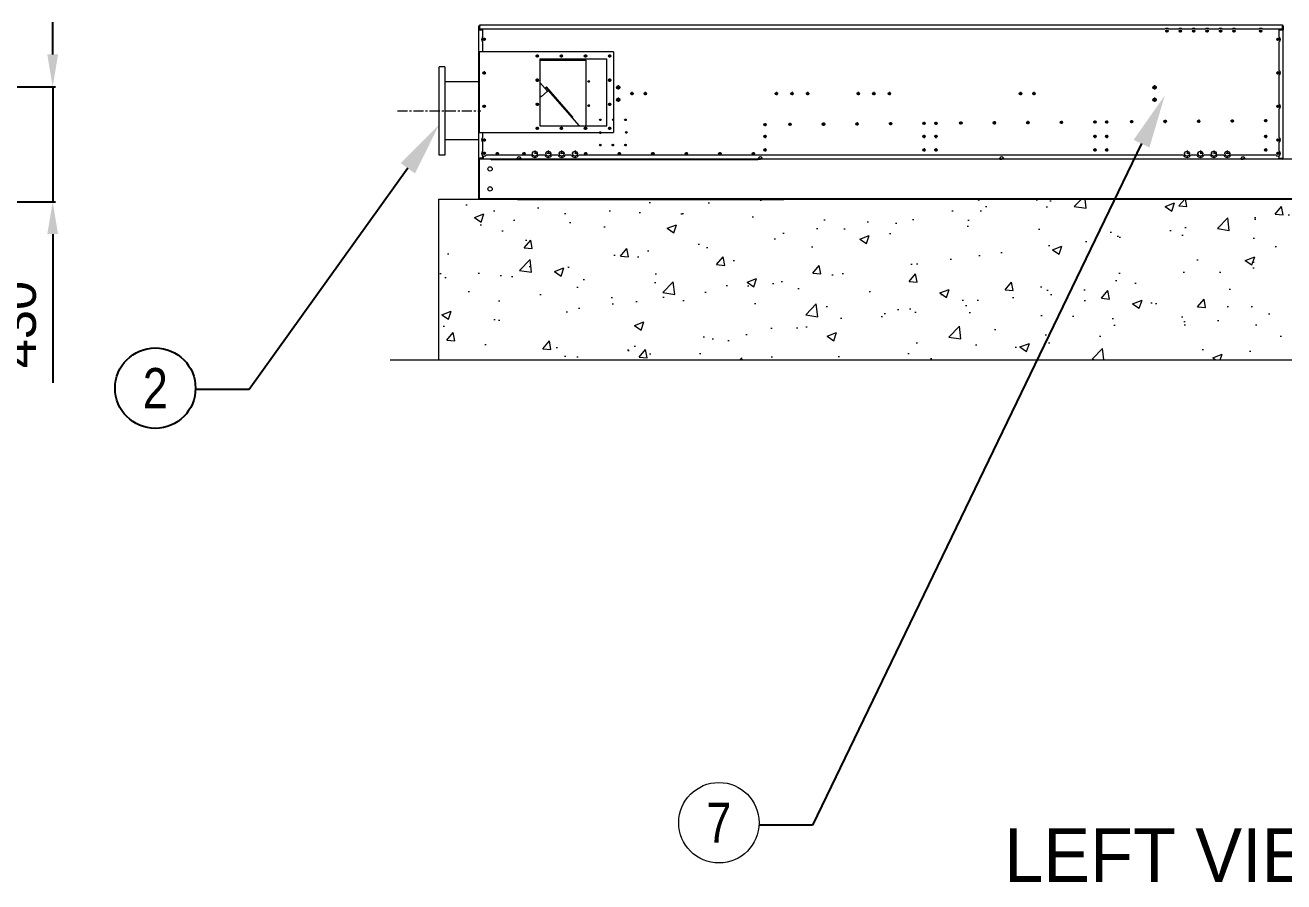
# Model space of a CAD drawing. Header units: millimetres. Extents: x 19537 to 50503, y 7619 to 29516.
# Drawn here: x 27804 to 32497, y 12584 to 15779 of the extents above; entities that cross this region are included whole.
import ezdxf
from ezdxf import colors
from ezdxf.entities.mleader import LeaderData, LeaderLine
from ezdxf.enums import TextEntityAlignment as Align
from ezdxf.math import Vec2, Vec3

# ---------------------------------------------------------------- set-up
doc = ezdxf.new("R2010")
doc.units = ezdxf.units.MM
doc.linetypes.add('CENTER', pattern=[2, 1.25, -0.25, 0.25, -0.25])
doc.linetypes.add('DASHDOT', pattern=[18.5, 12, -3, 0.5, -3])
for name, color, linetype in [('center', 1, 'CENTER'), ('냉각탑_dim', 1, 'Continuous'), ('냉각탑_text', 3, 'Continuous'), ('냉각탑_기초', 23, 'Continuous')]:
    doc.layers.add(name, color=color, linetype=linetype)
doc.styles.get("Standard").update_dxf_attribs({"font": 'arial.ttf'})
doc.styles.add('돋움', font='Dotum.ttf')
doc.dimstyles.new('1.40', dxfattribs={"dimscale": 20, "dimtxt": 1.5, "dimasz": 1, "dimexe": 0.5, "dimexo": 0.5, "dimgap": 0.5, "dimtad": 1, "dimdec": 0, "dimzin": 0, "dimdsep": 46, "dimtxsty": 'Standard', "dimcen": 0, "dimclrd": 2, "dimclre": 2, "dimclrt": 3, "dimadec": 0, "dimazin": 0, "dimtfac": 1, "dimtdec": 0, "dimtmove": 0, "dimatfit": 0, "dimfxl": 1, "dimtolj": 1, "dimtzin": 0, "dimlwd": -1, "dimlwe": -1, "dimarcsym": 0})

# ---------------------------------------------------------------- blocks, each defined once
blk = doc.blocks.new('*D233')
at = {"color": 2, "transparency": 16777216}
for p, q in [((27906.7, 15669.2), (27906.7, 15789.2)), ((26075.8, 15549.2), (27916.7, 15549.2)), ((27906.7, 15549.2), (27906.7, 15119.2)), ((26345.3, 15119.2), (27916.7, 15119.2)), ((27906.7, 14999.2), (27906.7, 14444.8))]:
    blk.add_line(p, q, dxfattribs=at)
for points in [[(27886.7, 15669.2), (27926.7, 15669.2), (27906.7, 15549.2)], [(27886.7, 14999.2), (27926.7, 14999.2), (27906.7, 15119.2)]]:
    blk.add_solid(points, dxfattribs=at)
at = {"layer": 'Defpoints', "color": 0, "transparency": 16777216}
for p in [(25975.8, 15549.2), (26245.3, 15119.2), (27906.7, 15119.2)]:
    blk.add_point(p, dxfattribs=at)
at = {"color": 3, "lineweight": 5, "transparency": 16777216, "insert": (27775.1, 14662), "char_height": 140, "attachment_point": 5, "rotation": 90}
blk.add_mtext('\\A1;430', dxfattribs=at)
blk = doc.blocks.new('1')
at = {"color": 7, "lineweight": 20, "ltscale": 0.3375}
for p, q in [((29495.5, 15761.5), (29495.5, 15775)), ((29497.5, 15775), (29497.5, 15761.5)), ((32493.5, 15761.5), (32493.5, 15775)), ((32495.5, 15775), (32495.5, 15761.5)), ((29499, 15280.5), (29512.5, 15280.5)), ((29512.5, 15278.5), (29499, 15278.5)), ((32478.5, 15280.5), (32492, 15280.5)), ((32492, 15278.5), (32478.5, 15278.5))]:
    blk.add_line(p, q, dxfattribs=at)
at = {"color": 7, "lineweight": 20, "ltscale": 0.05}
for p, q in [((29495.5, 15775), (29497.5, 15775)), ((32495.5, 15775), (32493.5, 15775)), ((29499, 15278.5), (29499, 15280.5)), ((29541.5, 15276.5), (29543.5, 15276.5)), ((29638.7, 15278.5), (29638.7, 15280.5)), ((29652.2, 15278.5), (29652.2, 15280.5)), ((30535.5, 15276.5), (30533.5, 15276.5)), ((30538.7, 15278.5), (30538.7, 15280.5)), ((30552.2, 15278.5), (30552.2, 15280.5)), ((31438.7, 15278.5), (31438.7, 15280.5)), ((31452.2, 15278.5), (31452.2, 15280.5)), ((32338.7, 15278.5), (32338.7, 15280.5)), ((32352.2, 15278.5), (32352.2, 15280.5)), ((32492, 15278.5), (32492, 15280.5))]:
    blk.add_line(p, q, dxfattribs=at)
at = {"color": 7, "lineweight": 20, "ltscale": 0.0375}
for p, q in [((29497.5, 15775), (29499, 15775)), ((32493.5, 15775), (32492, 15775)), ((29745.2, 15546.7), (29746.4, 15547.7)), ((29746.4, 15547.7), (29747.5, 15548.7)), ((29844.8, 15434.5), (29845.9, 15435.5)), ((29499, 15280.5), (29499, 15282)), ((32492, 15280.5), (32492, 15282))]:
    blk.add_line(p, q, dxfattribs=at)
at = {"color": 7, "lineweight": 20}
for p, q in [((32492, 15778.5), (29499, 15778.5)), ((29495.5, 15282), (29495.5, 15761.5)), ((32054.3, 15763.5), (29499, 15763.5)), ((29510.5, 15734.2), (29510.5, 15761.5)), ((32104.3, 15763.5), (32068.6, 15763.5)), ((32154.3, 15763.5), (32118.6, 15763.5)), ((32204.3, 15763.5), (32168.6, 15763.5)), ((32254.3, 15763.5), (32218.6, 15763.5)), ((32304.3, 15763.5), (32268.6, 15763.5)), ((32404.3, 15763.5), (32318.6, 15763.5)), ((32492, 15763.5), (32418.6, 15763.5)), ((32480.5, 15734.2), (32480.5, 15761.5)), ((32495.5, 15282), (32495.5, 15761.5)), ((29498.5, 15378.5), (29498.5, 15678.5)), ((29998.5, 15678.5), (29498.5, 15678.5)), ((29510.5, 15678.5), (29510.5, 15716.9)), ((29998.5, 15678.5), (29998.5, 15378.5)), ((32480.5, 15609.2), (32480.5, 15716.9)), ((29723.5, 15653.5), (29973.5, 15653.5)), ((29723.5, 15653.5), (29723.5, 15403.5)), ((29723.5, 15648.5), (29895.5, 15648.5)), ((29895.5, 15403.5), (29895.5, 15648.5)), ((29973.5, 15403.5), (29973.5, 15653.5)), ((29347.5, 15293.5), (29347.5, 15623.5)), ((29369.5, 15623.5), (29347.5, 15623.5)), ((29369.5, 15623.5), (29369.5, 15293.5)), ((32480.5, 15484.2), (32480.5, 15591.9)), ((29495.5, 15566.7), (29369.5, 15566.7)), ((29723.5, 15564.2), (29751.6, 15531.9)), ((29844.8, 15434.5), (29746.4, 15547.7)), ((29845.9, 15435.5), (29747.5, 15548.7)), ((29871.6, 15403.5), (29755.3, 15535.2)), ((29752.3, 15532.5), (29727.6, 15510.7)), ((32480.5, 15359.2), (32480.5, 15466.9)), ((29723.5, 15403.5), (29973.5, 15403.5)), ((29495.5, 15350.4), (29369.5, 15350.4)), ((29498.5, 15378.5), (29998.5, 15378.5)), ((29510.5, 15309.2), (29510.5, 15341.9)), ((32480.5, 15309.2), (32480.5, 15341.9)), ((29369.5, 15293.5), (29347.5, 15293.5)), ((29638.7, 15278.5), (29512.5, 15278.5)), ((29691.8, 15293.5), (29522.6, 15293.5)), ((30532, 15276.5), (29545, 15276.5)), ((30538.7, 15278.5), (29652.2, 15278.5)), ((29741.8, 15293.5), (29717.1, 15293.5)), ((29791.8, 15293.5), (29767.1, 15293.5)), ((29841.8, 15293.5), (29817.1, 15293.5)), ((32123.8, 15293.5), (29867.1, 15293.5)), ((31438.7, 15278.5), (30552.2, 15278.5)), ((32338.7, 15278.5), (31452.2, 15278.5)), ((32173.8, 15293.5), (32149.1, 15293.5)), ((32223.8, 15293.5), (32199.1, 15293.5)), ((32273.8, 15293.5), (32249.1, 15293.5)), ((32468.3, 15293.5), (32299.1, 15293.5)), ((32478.5, 15278.5), (32352.2, 15278.5))]:
    blk.add_line(p, q, dxfattribs=at)
at = {"color": 7, "lineweight": 20, "ltscale": 0.0875}
for p, q in [((29499, 15778.5), (29499, 15775)), ((32492, 15778.5), (32492, 15775)), ((29495.5, 15761.5), (29499, 15761.5)), ((32495.5, 15761.5), (32492, 15761.5)), ((29495.5, 15282), (29499, 15282)), ((29512.5, 15278.5), (29512.5, 15282)), ((32478.5, 15278.5), (32478.5, 15282)), ((32495.5, 15282), (32492, 15282))]:
    blk.add_line(p, q, dxfattribs=at)
at = {"color": 7, "lineweight": 20, "ltscale": 0.2875}
for p, q in [((29499, 15763.5), (29499, 15775)), ((32492, 15763.5), (32492, 15775)), ((29499, 15761.5), (29510.5, 15761.5)), ((32480.5, 15761.5), (32492, 15761.5)), ((29510.5, 15282), (29499, 15282)), ((32480.5, 15282), (32492, 15282))]:
    blk.add_line(p, q, dxfattribs=at)
at = {"color": 7, "linetype": 'DASHDOT', "lineweight": 20, "ltscale": 0.292499}
for p, q in [((29521.3, 15725.5), (29509.6, 15725.5)), ((29719.3, 15663.5), (29707.6, 15663.5)), ((29809.3, 15663.5), (29797.6, 15663.5)), ((29899.3, 15663.5), (29887.6, 15663.5)), ((29989.3, 15663.5), (29977.6, 15663.5)), ((29521.3, 15600.5), (29509.6, 15600.5)), ((29719.3, 15573.5), (29707.6, 15573.5)), ((29989.3, 15573.5), (29977.6, 15573.5)), ((30072.3, 15523.5), (30060.6, 15523.5)), ((30122.3, 15523.5), (30110.6, 15523.5)), ((30611.3, 15523.5), (30599.6, 15523.5)), ((30669.3, 15523.5), (30657.6, 15523.5)), ((30727.3, 15523.5), (30715.6, 15523.5)), ((30916.3, 15523.5), (30904.6, 15523.5)), ((30974.3, 15523.5), (30962.6, 15523.5)), ((31032.3, 15523.5), (31020.6, 15523.5)), ((31521.3, 15523.5), (31509.6, 15523.5)), ((29521.3, 15475.5), (29509.6, 15475.5)), ((29719.3, 15483.5), (29707.6, 15483.5)), ((29989.3, 15483.5), (29977.6, 15483.5)), ((30568.8, 15407.7), (30557.1, 15407.7)), ((30661.8, 15408.4), (30650.1, 15408.4)), ((30786.8, 15409.4), (30775.1, 15409.4)), ((30911.8, 15410.4), (30900.1, 15410.4)), ((31036.8, 15411.4), (31025.1, 15411.4)), ((31161.8, 15412.3), (31150.1, 15412.3)), ((31205.8, 15412.7), (31194.1, 15412.7)), ((31298.8, 15413.4), (31287.1, 15413.4)), ((31423.8, 15414.4), (31412.1, 15414.4)), ((29521.3, 15350.5), (29509.6, 15350.5)), ((29719.3, 15393.5), (29707.6, 15393.5)), ((29809.3, 15393.5), (29797.6, 15393.5)), ((29899.3, 15393.5), (29887.6, 15393.5)), ((29989.3, 15393.5), (29977.6, 15393.5)), ((30568.8, 15363.5), (30557.1, 15363.5)), ((31161.8, 15363.5), (31150.1, 15363.5)), ((31205.8, 15363.5), (31194.1, 15363.5)), ((29521.3, 15300.5), (29509.6, 15300.5)), ((30568.8, 15313.5), (30557.1, 15313.5)), ((31161.8, 15313.5), (31150.1, 15313.5)), ((31205.8, 15313.5), (31194.1, 15313.5)), ((29570.3, 15299.5), (29558.6, 15299.5)), ((29670.3, 15299.5), (29658.6, 15299.5)), ((29900.3, 15299.5), (29888.6, 15299.5)), ((30025.3, 15299.5), (30013.6, 15299.5)), ((30150.3, 15299.5), (30138.6, 15299.5)), ((30275.3, 15299.5), (30263.6, 15299.5)), ((30400.3, 15299.5), (30388.6, 15299.5)), ((30525.3, 15299.5), (30513.6, 15299.5))]:
    blk.add_line(p, q, dxfattribs=at)
at = {"color": 7, "linetype": 'DASHDOT', "lineweight": 20, "ltscale": 0.2925}
for p, q in [((29515.5, 15731.4), (29515.5, 15719.7)), ((32067.3, 15756.5), (32055.6, 15756.5)), ((32061.5, 15762.4), (32061.5, 15750.7)), ((32117.3, 15756.5), (32105.6, 15756.5)), ((32111.5, 15762.4), (32111.5, 15750.7)), ((32167.3, 15756.5), (32155.6, 15756.5)), ((32161.5, 15762.4), (32161.5, 15750.7)), ((32217.3, 15756.5), (32205.6, 15756.5)), ((32211.5, 15762.4), (32211.5, 15750.7)), ((32267.3, 15756.5), (32255.6, 15756.5)), ((32261.5, 15762.4), (32261.5, 15750.7)), ((32317.3, 15756.5), (32305.6, 15756.5)), ((32311.5, 15762.4), (32311.5, 15750.7)), ((32417.3, 15756.5), (32405.6, 15756.5)), ((32411.5, 15762.4), (32411.5, 15750.7)), ((32481.3, 15725.5), (32469.6, 15725.5)), ((32475.5, 15731.4), (32475.5, 15719.7)), ((29713.5, 15669.4), (29713.5, 15657.7)), ((29803.5, 15669.4), (29803.5, 15657.7)), ((29893.5, 15669.4), (29893.5, 15657.7)), ((29983.5, 15669.4), (29983.5, 15657.7)), ((29515.5, 15606.4), (29515.5, 15594.7)), ((32481.3, 15600.5), (32469.6, 15600.5)), ((32475.5, 15606.4), (32475.5, 15594.7)), ((29713.5, 15579.4), (29713.5, 15567.7)), ((29983.5, 15579.4), (29983.5, 15567.7)), ((29713.5, 15489.4), (29713.5, 15477.7)), ((29983.5, 15489.4), (29983.5, 15477.7)), ((30066.5, 15529.4), (30066.5, 15517.7)), ((30116.5, 15529.4), (30116.5, 15517.7)), ((30605.5, 15529.4), (30605.5, 15517.7)), ((30663.5, 15529.4), (30663.5, 15517.7)), ((30721.5, 15529.4), (30721.5, 15517.7)), ((30910.5, 15529.4), (30910.5, 15517.7)), ((30968.5, 15529.4), (30968.5, 15517.7)), ((31026.5, 15529.4), (31026.5, 15517.7)), ((31515.5, 15529.4), (31515.5, 15517.7)), ((31571.3, 15523.5), (31559.6, 15523.5)), ((31565.5, 15529.4), (31565.5, 15517.7)), ((29515.5, 15481.4), (29515.5, 15469.7)), ((32481.3, 15475.5), (32469.6, 15475.5)), ((32475.5, 15481.4), (32475.5, 15469.7)), ((29713.5, 15399.4), (29713.5, 15387.7)), ((29803.5, 15399.4), (29803.5, 15387.7)), ((29893.5, 15399.4), (29893.5, 15387.7)), ((29983.5, 15399.4), (29983.5, 15387.7)), ((30563, 15413.6), (30563, 15401.9)), ((30656, 15414.3), (30656, 15402.6)), ((30781, 15415.3), (30781, 15403.6)), ((30906, 15416.3), (30906, 15404.6)), ((31031, 15417.3), (31031, 15405.6)), ((31156, 15418.2), (31156, 15406.5)), ((31200, 15418.6), (31200, 15406.9)), ((31293, 15419.3), (31293, 15407.6)), ((31418, 15420.3), (31418, 15408.6)), ((31548.8, 15415.4), (31537.1, 15415.4)), ((31543, 15421.3), (31543, 15409.6)), ((31673.8, 15416.4), (31662.1, 15416.4)), ((31668, 15422.3), (31668, 15410.6)), ((31798.8, 15417.3), (31787.1, 15417.3)), ((31793, 15423.2), (31793, 15411.5)), ((31842.8, 15417.7), (31831.1, 15417.7)), ((31837, 15423.6), (31837, 15411.9)), ((31935.8, 15418.4), (31924.1, 15418.4)), ((31930, 15424.3), (31930, 15412.6)), ((32060.8, 15419.4), (32049.1, 15419.4)), ((32055, 15425.3), (32055, 15413.6)), ((32185.8, 15420.4), (32174.1, 15420.4)), ((32180, 15426.3), (32180, 15414.6)), ((32310.8, 15421.4), (32299.1, 15421.4)), ((32305, 15427.3), (32305, 15415.6)), ((32435.8, 15422.3), (32424.1, 15422.3)), ((32430, 15428.2), (32430, 15416.5)), ((29515.5, 15356.4), (29515.5, 15344.7)), ((30563, 15369.4), (30563, 15357.7)), ((31156, 15369.4), (31156, 15357.7)), ((31200, 15369.4), (31200, 15357.7)), ((31798.8, 15363.5), (31787.1, 15363.5)), ((31793, 15369.4), (31793, 15357.7)), ((31842.8, 15363.5), (31831.1, 15363.5)), ((31837, 15369.4), (31837, 15357.7)), ((32435.8, 15363.5), (32424.1, 15363.5)), ((32430, 15369.4), (32430, 15357.7)), ((32481.3, 15350.5), (32469.6, 15350.5)), ((32475.5, 15356.4), (32475.5, 15344.7)), ((29515.5, 15306.4), (29515.5, 15294.7)), ((29564.5, 15305.4), (29564.5, 15293.7)), ((29664.5, 15305.4), (29664.5, 15293.7)), ((29894.5, 15305.4), (29894.5, 15293.7)), ((30019.5, 15305.4), (30019.5, 15293.7)), ((30144.5, 15305.4), (30144.5, 15293.7)), ((30269.5, 15305.4), (30269.5, 15293.7)), ((30394.5, 15305.4), (30394.5, 15293.7)), ((30519.5, 15305.4), (30519.5, 15293.7)), ((30563, 15319.4), (30563, 15307.7)), ((31156, 15319.4), (31156, 15307.7)), ((31200, 15319.4), (31200, 15307.7)), ((31798.8, 15313.5), (31787.1, 15313.5)), ((31793, 15319.4), (31793, 15307.7)), ((31842.8, 15313.5), (31831.1, 15313.5)), ((31837, 15319.4), (31837, 15307.7)), ((32435.8, 15313.5), (32424.1, 15313.5)), ((32430, 15319.4), (32430, 15307.7)), ((32481.3, 15300.5), (32469.6, 15300.5)), ((32475.5, 15306.4), (32475.5, 15294.7))]:
    blk.add_line(p, q, dxfattribs=at)
at = {"color": 7, "lineweight": 20, "ltscale": 0.125001}
blk.add_line((29741.5, 15543.5), (29745.2, 15546.7), dxfattribs=at)
at = {"color": 7, "lineweight": 20, "ltscale": 0.1}
blk.add_line((29752.3, 15532.5), (29755.3, 15535.2), dxfattribs=at)
at = {"color": 7, "linetype": 'DASHDOT', "lineweight": 20, "ltscale": 0.195001}
for p, q in [((29909.4, 15568.5), (29901.6, 15568.5)), ((29909.4, 15478.5), (29901.6, 15478.5)), ((29952.4, 15425.5), (29944.6, 15425.5)), ((29999.4, 15425.5), (29991.6, 15425.5)), ((30046.4, 15425.5), (30038.6, 15425.5)), ((30566.4, 15407.7), (30558.6, 15407.7)), ((30659.4, 15408.4), (30651.6, 15408.4)), ((30784.4, 15409.4), (30776.6, 15409.4)), ((30909.4, 15410.4), (30901.6, 15410.4)), ((31159.4, 15412.4), (31151.6, 15412.4)), ((31203.4, 15412.7), (31195.6, 15412.7)), ((31296.4, 15413.4), (31288.6, 15413.4)), ((31421.4, 15414.4), (31413.6, 15414.4)), ((31671.4, 15416.4), (31663.6, 15416.4)), ((29952.4, 15378.5), (29944.6, 15378.5)), ((30049.4, 15378.5), (30041.6, 15378.5)), ((30566.4, 15363.5), (30558.6, 15363.5)), ((31159.4, 15363.5), (31151.6, 15363.5)), ((31203.4, 15363.5), (31195.6, 15363.5)), ((29952.4, 15331.5), (29944.6, 15331.5)), ((29999.4, 15331.5), (29991.6, 15331.5)), ((30046.4, 15331.5), (30038.6, 15331.5)), ((30566.4, 15313.5), (30558.6, 15313.5)), ((31159.4, 15313.5), (31151.6, 15313.5)), ((31203.4, 15313.5), (31195.6, 15313.5))]:
    blk.add_line(p, q, dxfattribs=at)
at = {"color": 7, "linetype": 'DASHDOT', "lineweight": 20, "ltscale": 0.195}
for p, q in [((29905.5, 15572.4), (29905.5, 15564.6)), ((29905.5, 15482.4), (29905.5, 15474.6)), ((29948.5, 15429.4), (29948.5, 15421.6)), ((29995.5, 15429.4), (29995.5, 15421.6)), ((30042.5, 15429.4), (30042.5, 15421.6)), ((30562.5, 15411.6), (30562.5, 15403.8)), ((30655.5, 15412.3), (30655.5, 15404.5)), ((30780.5, 15413.3), (30780.5, 15405.5)), ((30905.5, 15414.3), (30905.5, 15406.5)), ((31030.5, 15415.3), (31030.5, 15407.5)), ((31155.5, 15416.3), (31155.5, 15408.5)), ((31199.5, 15416.6), (31199.5, 15408.8)), ((31292.5, 15417.3), (31292.5, 15409.5)), ((31417.5, 15418.3), (31417.5, 15410.5)), ((31546.4, 15415.4), (31538.6, 15415.4)), ((31542.5, 15419.3), (31542.5, 15411.5)), ((31667.5, 15420.3), (31667.5, 15412.5)), ((31796.4, 15417.4), (31788.6, 15417.4)), ((31792.5, 15421.3), (31792.5, 15413.5)), ((31840.4, 15417.7), (31832.6, 15417.7)), ((31836.5, 15421.6), (31836.5, 15413.8)), ((31933.4, 15418.4), (31925.6, 15418.4)), ((31929.5, 15422.3), (31929.5, 15414.5)), ((32058.4, 15419.4), (32050.6, 15419.4)), ((32054.5, 15423.3), (32054.5, 15415.5)), ((32183.4, 15420.4), (32175.6, 15420.4)), ((32179.5, 15424.3), (32179.5, 15416.5)), ((32308.4, 15421.4), (32300.6, 15421.4)), ((32304.5, 15425.3), (32304.5, 15417.5)), ((32433.4, 15422.4), (32425.6, 15422.4)), ((32429.5, 15426.3), (32429.5, 15418.5)), ((29948.5, 15382.4), (29948.5, 15374.6)), ((30045.5, 15382.4), (30045.5, 15374.6)), ((30562.5, 15367.4), (30562.5, 15359.6)), ((31155.5, 15367.4), (31155.5, 15359.6)), ((31199.5, 15367.4), (31199.5, 15359.6)), ((31796.4, 15363.5), (31788.6, 15363.5)), ((31792.5, 15367.4), (31792.5, 15359.6)), ((31840.4, 15363.5), (31832.6, 15363.5)), ((31836.5, 15367.4), (31836.5, 15359.6)), ((32433.4, 15363.5), (32425.6, 15363.5)), ((32429.5, 15367.4), (32429.5, 15359.6)), ((29948.5, 15335.4), (29948.5, 15327.6)), ((29995.5, 15335.4), (29995.5, 15327.6)), ((30042.5, 15335.4), (30042.5, 15327.6)), ((30562.5, 15317.4), (30562.5, 15309.6)), ((31155.5, 15317.4), (31155.5, 15309.6)), ((31199.5, 15317.4), (31199.5, 15309.6)), ((31796.4, 15313.5), (31788.6, 15313.5)), ((31792.5, 15317.4), (31792.5, 15309.6)), ((31840.4, 15313.5), (31832.6, 15313.5)), ((31836.5, 15317.4), (31836.5, 15309.6)), ((32433.4, 15313.5), (32425.6, 15313.5)), ((32429.5, 15317.4), (32429.5, 15309.6))]:
    blk.add_line(p, q, dxfattribs=at)
at = {"color": 7, "linetype": 'DASHDOT', "lineweight": 20, "ltscale": 0.389996}
for p, q in [((30023.3, 15546.5), (30007.7, 15546.5)), ((30023.3, 15500.5), (30007.7, 15500.5))]:
    blk.add_line(p, q, dxfattribs=at)
at = {"color": 7, "linetype": 'DASHDOT', "lineweight": 20, "ltscale": 0.389999}
for p, q in [((30015.5, 15554.3), (30015.5, 15538.7)), ((32015.5, 15554.3), (32015.5, 15538.7))]:
    blk.add_line(p, q, dxfattribs=at)
at = {"color": 7, "linetype": 'DASHDOT', "lineweight": 20, "ltscale": 0.390001}
for p, q in [((32023.3, 15546.5), (32007.7, 15546.5)), ((32023.3, 15500.5), (32007.7, 15500.5))]:
    blk.add_line(p, q, dxfattribs=at)
at = {"color": 7, "lineweight": 20, "ltscale": 0.157289}
blk.add_line((29727.6, 15510.7), (29723.5, 15515.4), dxfattribs=at)
at = {"color": 7, "lineweight": 20, "ltscale": 0.1554}
blk.add_line((29727.6, 15510.7), (29723.5, 15515.3), dxfattribs=at)
at = {"color": 7, "linetype": 'DASHDOT', "lineweight": 20, "ltscale": 0.39}
for p, q in [((30015.5, 15508.3), (30015.5, 15492.7)), ((32015.5, 15508.3), (32015.5, 15492.7))]:
    blk.add_line(p, q, dxfattribs=at)
at = {"color": 7, "lineweight": 20, "ltscale": 0.15}
for p, q in [((29515.5, 15472.5), (29515.5, 15478.5)), ((29515.5, 15297.5), (29515.5, 15303.5))]:
    blk.add_line(p, q, dxfattribs=at)
at = {"color": 7, "lineweight": 20, "ltscale": 0.010428}
blk.add_line((29844.5, 15434.3), (29844.8, 15434.5), dxfattribs=at)
at = {"color": 7, "linetype": 'DASHDOT', "lineweight": 20, "ltscale": 0.194998}
blk.add_line((31034.4, 15411.4), (31026.6, 15411.4), dxfattribs=at)
at = {"color": 7, "lineweight": 20, "ltscale": 0.483494}
blk.add_line((29510.5, 15359.2), (29510.5, 15378.5), dxfattribs=at)
at = {"color": 7, "linetype": 'DASHDOT', "lineweight": 20}
for p, q in [((29704.5, 15311.2), (29704.5, 15287.8)), ((29754.5, 15311.2), (29754.5, 15287.8)), ((29804.5, 15311.2), (29804.5, 15287.8)), ((29854.5, 15311.2), (29854.5, 15287.8)), ((32136.5, 15311.2), (32136.5, 15287.8)), ((32186.5, 15311.2), (32186.5, 15287.8)), ((32236.5, 15311.2), (32236.5, 15287.8)), ((32286.5, 15311.2), (32286.5, 15287.8)), ((29716.2, 15299.5), (29692.8, 15299.5)), ((29766.2, 15299.5), (29742.8, 15299.5)), ((29816.2, 15299.5), (29792.8, 15299.5)), ((29866.2, 15299.5), (29842.8, 15299.5)), ((32148.2, 15299.5), (32124.8, 15299.5)), ((32198.2, 15299.5), (32174.8, 15299.5)), ((32248.2, 15299.5), (32224.8, 15299.5)), ((32298.2, 15299.5), (32274.8, 15299.5))]:
    blk.add_line(p, q, dxfattribs=at)
at = {"lineweight": 20}
for p, q in [((29495.5, 15278.5), (29495.5, 15282)), ((29495.5, 15278.5), (29499, 15278.5)), ((34895.5, 15278.5), (29995.5, 15278.5))]:
    blk.add_line(p, q, dxfattribs=at)
at = {"ltscale": 500}
for p in [(29495.5, 15278.5), (34895.5, 15130.2)]:
    blk.add_line(p, (29495.5, 15130.2), dxfattribs=at)
at = {"color": 7, "lineweight": 20, "ltscale": 0.245994}
for p, q in [((29510.5, 15282), (29510.5, 15291.9)), ((32480.5, 15282), (32480.5, 15291.9))]:
    blk.add_line(p, q, dxfattribs=at)
at = {"color": 7, "lineweight": 20, "ltscale": 0.224015}
for p, q in [((29512.5, 15291), (29512.5, 15282)), ((32478.5, 15291), (32478.5, 15282))]:
    blk.add_line(p, q, dxfattribs=at)
at = {"color": 7, "lineweight": 20, "ltscale": 0.050016}
for p, q in [((29541.5, 15276.5), (29541.5, 15278.5)), ((29543.5, 15276.5), (29543.5, 15278.5))]:
    blk.add_line(p, q, dxfattribs=at)
at = {"color": 7, "lineweight": 20, "ltscale": 0.049866}
for p, q in [((29545, 15278.5), (29545, 15276.5)), ((30532, 15278.5), (30532, 15276.5))]:
    blk.add_line(p, q, dxfattribs=at)
at = {"color": 7, "lineweight": 20, "ltscale": 0.169248}
for p, q in [((29638.7, 15280.5), (29645.5, 15280.5)), ((29638.7, 15278.5), (29645.5, 15278.5)), ((29652.2, 15280.5), (29645.5, 15280.5)), ((29652.2, 15278.5), (29645.5, 15278.5)), ((30538.7, 15280.5), (30545.5, 15280.5)), ((30538.7, 15278.5), (30545.5, 15278.5)), ((30552.2, 15280.5), (30545.5, 15280.5)), ((30552.2, 15278.5), (30545.5, 15278.5)), ((31438.7, 15280.5), (31445.5, 15280.5)), ((31438.7, 15278.5), (31445.5, 15278.5)), ((31452.2, 15280.5), (31445.5, 15280.5)), ((31452.2, 15278.5), (31445.5, 15278.5)), ((32338.7, 15280.5), (32345.5, 15280.5)), ((32338.7, 15278.5), (32345.5, 15278.5)), ((32352.2, 15280.5), (32345.5, 15280.5)), ((32352.2, 15278.5), (32345.5, 15278.5))]:
    blk.add_line(p, q, dxfattribs=at)
at = {"color": 7, "lineweight": 20, "ltscale": 0.050015}
for p, q in [((30533.5, 15278.5), (30533.5, 15276.5)), ((30535.5, 15278.5), (30535.5, 15276.5))]:
    blk.add_line(p, q, dxfattribs=at)
at = {"color": 7, "lineweight": 20}
for centre, radius in [((29515.5, 15725.5), 4.5), ((29515.5, 15725.5), 3), ((32061.5, 15756.5), 4.5), ((32061.5, 15756.5), 3), ((32111.5, 15756.5), 4.5), ((32111.5, 15756.5), 3), ((32161.5, 15756.5), 4.5), ((32161.5, 15756.5), 3), ((32211.5, 15756.5), 4.5), ((32211.5, 15756.5), 3), ((32261.5, 15756.5), 4.5), ((32261.5, 15756.5), 3), ((32311.5, 15756.5), 4.5), ((32311.5, 15756.5), 3), ((32411.5, 15756.5), 4.5), ((32411.5, 15756.5), 3), ((32475.5, 15725.5), 4.5), ((32475.5, 15725.5), 3), ((29713.5, 15663.5), 4.5), ((29803.5, 15663.5), 4.5), ((29893.5, 15663.5), 4.5), ((29983.5, 15663.5), 4.5), ((29515.5, 15600.5), 4.5), ((29515.5, 15600.5), 3), ((32475.5, 15600.5), 4.5), ((32475.5, 15600.5), 3), ((29713.5, 15573.5), 4.5), ((29905.5, 15568.5), 3), ((29983.5, 15573.5), 4.5), ((30015.5, 15546.5), 6), ((32015.5, 15546.5), 6), ((30015.5, 15500.5), 6), ((30066.5, 15523.5), 4.5), ((30066.5, 15523.5), 3), ((30116.5, 15523.5), 4.5), ((30116.5, 15523.5), 3), ((30605.5, 15523.5), 4.5), ((30605.5, 15523.5), 3), ((30663.5, 15523.5), 4.5), ((30663.5, 15523.5), 3), ((30721.5, 15523.5), 4.5), ((30721.5, 15523.5), 3), ((30910.5, 15523.5), 4.5), ((30910.5, 15523.5), 3), ((30968.5, 15523.5), 4.5), ((30968.5, 15523.5), 3), ((31026.5, 15523.5), 4.5), ((31026.5, 15523.5), 3), ((31515.5, 15523.5), 4.5), ((31515.5, 15523.5), 3), ((31565.5, 15523.5), 4.5), ((31565.5, 15523.5), 3), ((32015.5, 15500.5), 6), ((29515.5, 15475.5), 4.5), ((29515.5, 15475.5), 3), ((29713.5, 15483.5), 4.5), ((29905.5, 15478.5), 3), ((29983.5, 15483.5), 4.5), ((32475.5, 15475.5), 4.5), ((32475.5, 15475.5), 3), ((29713.5, 15393.5), 4.5), ((29803.5, 15393.5), 4.5), ((29893.5, 15393.5), 4.5), ((29948.5, 15425.5), 3), ((29983.5, 15393.5), 4.5), ((30042.5, 15425.5), 3), ((30563, 15407.7), 4.5), ((30562.5, 15407.7), 3), ((30656, 15408.4), 4.5), ((30655.5, 15408.4), 3), ((30781, 15409.4), 4.5), ((30780.5, 15409.4), 3), ((30906, 15410.4), 4.5), ((30905.5, 15410.4), 3), ((31031, 15411.4), 4.5), ((31030.5, 15411.4), 3), ((31156, 15412.3), 4.5), ((31155.5, 15412.4), 3), ((31200, 15412.7), 4.5), ((31199.5, 15412.7), 3), ((31293, 15413.4), 4.5), ((31292.5, 15413.4), 3), ((31418, 15414.4), 4.5), ((31417.5, 15414.4), 3), ((31543, 15415.4), 4.5), ((31542.5, 15415.4), 3), ((31668, 15416.4), 4.5), ((31667.5, 15416.4), 3), ((31793, 15417.3), 4.5), ((31792.5, 15417.4), 3), ((31837, 15417.7), 4.5), ((31836.5, 15417.7), 3), ((31930, 15418.4), 4.5), ((31929.5, 15418.4), 3), ((32055, 15419.4), 4.5), ((32054.5, 15419.4), 3), ((32180, 15420.4), 4.5), ((32179.5, 15420.4), 3), ((32305, 15421.4), 4.5), ((32304.5, 15421.4), 3), ((32430, 15422.3), 4.5), ((32429.5, 15422.4), 3), ((29515.5, 15350.5), 4.5), ((29515.5, 15350.5), 3), ((30045.5, 15378.5), 3), ((30563, 15363.5), 4.5), ((30562.5, 15363.5), 3), ((31156, 15363.5), 4.5), ((31155.5, 15363.5), 3), ((31200, 15363.5), 4.5), ((31199.5, 15363.5), 3), ((31793, 15363.5), 4.5), ((31792.5, 15363.5), 3), ((31837, 15363.5), 4.5), ((31836.5, 15363.5), 3), ((32430, 15363.5), 4.5), ((32429.5, 15363.5), 3), ((32475.5, 15350.5), 4.5), ((32475.5, 15350.5), 3), ((29515.5, 15300.5), 4.5), ((29515.5, 15300.5), 3), ((29564.5, 15299.5), 4.5), ((29564.5, 15299.5), 3), ((29664.5, 15299.5), 4.5), ((29664.5, 15299.5), 3), ((29704.5, 15299.5), 9), ((29754.5, 15299.5), 9), ((29804.5, 15299.5), 9), ((29854.5, 15299.5), 9), ((29894.5, 15299.5), 4.5), ((29894.5, 15299.5), 3), ((29948.5, 15331.5), 3), ((29995.5, 15331.5), 3), ((30019.5, 15299.5), 4.5), ((30019.5, 15299.5), 3), ((30042.5, 15331.5), 3), ((30144.5, 15299.5), 4.5), ((30144.5, 15299.5), 3), ((30269.5, 15299.5), 4.5), ((30269.5, 15299.5), 3), ((30394.5, 15299.5), 4.5), ((30394.5, 15299.5), 3), ((30519.5, 15299.5), 4.5), ((30519.5, 15299.5), 3), ((30563, 15313.5), 4.5), ((30562.5, 15313.5), 3), ((31156, 15313.5), 4.5), ((31155.5, 15313.5), 3), ((31200, 15313.5), 4.5), ((31199.5, 15313.5), 3), ((31793, 15313.5), 4.5), ((31792.5, 15313.5), 3), ((31837, 15313.5), 4.5), ((31836.5, 15313.5), 3), ((32136.5, 15299.5), 9), ((32186.5, 15299.5), 9), ((32236.5, 15299.5), 9), ((32286.5, 15299.5), 9), ((32430, 15313.5), 4.5), ((32429.5, 15313.5), 3), ((32475.5, 15300.5), 4.5), ((32475.5, 15300.5), 3)]:
    blk.add_circle(centre, radius, dxfattribs=at)
at = {"lineweight": 20}
for centre in [(29537.5, 15242.7), (29537.5, 15167.7)]:
    blk.add_circle(centre, 8, dxfattribs=at)
at = {"color": 7, "lineweight": 20}
for centre, radius, start, end in [((29499, 15775), 3.5, 90, 180), ((29499, 15775), 1.5, 90, 180), ((32492, 15775), 3.5, 0, 90), ((32492, 15775), 1.5, 0, 90), ((29515.5, 15725.5), 10, 120, 240), ((32061.5, 15756.5), 10, 44.427, 135.573), ((32111.5, 15756.5), 10, 44.427, 135.573), ((32161.5, 15756.5), 10, 44.427, 135.573), ((32211.5, 15756.5), 10, 44.427, 135.573), ((32261.5, 15756.5), 10, 44.427, 135.573), ((32311.5, 15756.5), 10, 44.427, 135.573), ((32411.5, 15756.5), 10, 44.427, 135.573), ((32475.5, 15725.5), 10, 300, 60), ((32475.5, 15600.5), 10, 300, 60), ((32475.5, 15475.5), 10, 300, 60), ((29995.5, 15425.5), 3, 359.7382, 0.2618), ((29515.5, 15350.5), 10, 120, 240), ((29948.5, 15378.5), 3, 180, 0), ((32475.5, 15350.5), 10, 300, 60), ((29515.5, 15300.5), 10, 120, 240), ((32475.5, 15300.5), 10, 300, 60), ((29499, 15282), 3.5, 180, 270), ((29499, 15282), 1.5, 180, 270), ((29515.5, 15300.5), 10, 252.5424, 315.573), ((29534, 15282), 3.5, 270, 270.245), ((29543, 15282), 3.5, 269.755, 270), ((29645.5, 15280.5), 7, 12.3736, 167.6264), ((29704.5, 15299.5), 14, 205.3769, 334.6231), ((29754.5, 15299.5), 14, 205.3769, 334.6231), ((29804.5, 15299.5), 14, 205.3769, 334.6231), ((29854.5, 15299.5), 14, 205.3769, 334.6231), ((30536, 15282), 3.5, 270, 270.245), ((30545.5, 15280.5), 7, 12.3736, 167.6264), ((30533.6, 15279.5), 18.8, 0.553, 7.5903), ((30580, 15282), 3.5, 270, 270.245), ((31138, 15282), 3.5, 269.755, 270), ((31173, 15282), 3.5, 270, 270.245), ((31182, 15282), 3.5, 269.755, 270), ((31217, 15282), 3.5, 270, 270.245), ((31445.5, 15280.5), 7, 12.3736, 167.6264), ((31775, 15282), 3.5, 269.755, 270), ((31810, 15282), 3.5, 270, 270.245), ((31819, 15282), 3.5, 269.755, 270), ((31854, 15282), 3.5, 270, 270.245), ((32136.5, 15299.5), 14, 205.3769, 334.6231), ((32186.5, 15299.5), 14, 205.3769, 334.6231), ((32236.5, 15299.5), 14, 205.3769, 334.6231), ((32286.5, 15299.5), 14, 205.3769, 334.6231), ((32345.5, 15280.5), 7, 12.3736, 167.6264), ((32412, 15282), 3.5, 269.755, 270), ((32447, 15282), 3.5, 270, 270.245), ((32457, 15282), 3.5, 269.755, 270), ((32475.5, 15300.5), 10, 224.427, 287.4576), ((32492, 15282), 1.5, 270, 0), ((32492, 15282), 3.5, 270, 0)]:
    blk.add_arc(centre, radius, start, end, dxfattribs=at)
for points in [[(29638.5, 15279.7), (29638.5, 15280.1), (29638.5, 15280.6), (29638.5, 15281.1), (29638.6, 15281.5), (29638.6, 15282)], [(29638.5, 15280.7), (29638.5, 15280.6), (29638.5, 15280.6), (29638.6, 15280.6), (29638.6, 15280.5), (29638.7, 15280.5)], [(29652.4, 15280.7), (29652.4, 15280.6), (29652.4, 15280.6), (29652.3, 15280.6), (29652.3, 15280.5), (29652.2, 15280.5)], [(29652.3, 15282), (29652.4, 15281.5), (29652.4, 15281.1), (29652.4, 15280.6), (29652.5, 15280.1), (29652.5, 15279.7)], [(30538.5, 15279.7), (30538.5, 15280.1), (30538.5, 15280.6), (30538.5, 15281.1), (30538.6, 15281.5), (30538.6, 15282)], [(30538.5, 15280.7), (30538.5, 15280.6), (30538.5, 15280.6), (30538.6, 15280.6), (30538.6, 15280.5), (30538.7, 15280.5)], [(30552.4, 15280.7), (30552.4, 15280.6), (30552.4, 15280.6), (30552.3, 15280.6), (30552.3, 15280.5), (30552.2, 15280.5)], [(31438.5, 15279.7), (31438.5, 15280.1), (31438.5, 15280.6), (31438.5, 15281.1), (31438.6, 15281.5), (31438.6, 15282)], [(31438.5, 15280.7), (31438.5, 15280.6), (31438.5, 15280.6), (31438.6, 15280.6), (31438.6, 15280.5), (31438.7, 15280.5)], [(31452.4, 15280.7), (31452.4, 15280.6), (31452.4, 15280.6), (31452.3, 15280.6), (31452.3, 15280.5), (31452.2, 15280.5)], [(31452.3, 15282), (31452.4, 15281.5), (31452.4, 15281.1), (31452.4, 15280.6), (31452.5, 15280.1), (31452.5, 15279.7)], [(32338.5, 15279.7), (32338.5, 15280.1), (32338.5, 15280.6), (32338.5, 15281.1), (32338.6, 15281.5), (32338.6, 15282)], [(32338.5, 15280.7), (32338.5, 15280.6), (32338.5, 15280.6), (32338.6, 15280.6), (32338.6, 15280.5), (32338.7, 15280.5)], [(32352.4, 15280.7), (32352.4, 15280.6), (32352.4, 15280.6), (32352.3, 15280.6), (32352.3, 15280.5), (32352.2, 15280.5)], [(32352.3, 15282), (32352.4, 15281.5), (32352.4, 15281.1), (32352.4, 15280.6), (32352.5, 15280.1), (32352.5, 15279.7)]]:
    blk.add_open_spline(points, degree=5, dxfattribs=at)
for points in [[(29638.5, 15279.7), (29638.5, 15279.4), (29638.5, 15279.1), (29638.5, 15278.8), (29638.6, 15278.6), (29638.6, 15278.5), (29638.7, 15278.5), (29638.7, 15278.5), (29638.7, 15278.5)], [(29652.5, 15279.7), (29652.5, 15279.4), (29652.4, 15279.1), (29652.4, 15278.8), (29652.4, 15278.6), (29652.3, 15278.5), (29652.3, 15278.5), (29652.2, 15278.5), (29652.2, 15278.5)], [(30538.5, 15279.7), (30538.5, 15279.4), (30538.5, 15279.1), (30538.5, 15278.8), (30538.6, 15278.6), (30538.6, 15278.5), (30538.7, 15278.5), (30538.7, 15278.5), (30538.7, 15278.5)], [(30552.5, 15279.7), (30552.5, 15279.4), (30552.4, 15279.1), (30552.4, 15278.8), (30552.4, 15278.6), (30552.3, 15278.5), (30552.3, 15278.5), (30552.2, 15278.5), (30552.2, 15278.5)], [(31438.5, 15279.7), (31438.5, 15279.4), (31438.5, 15279.1), (31438.5, 15278.8), (31438.6, 15278.6), (31438.6, 15278.5), (31438.7, 15278.5), (31438.7, 15278.5), (31438.7, 15278.5)], [(31452.5, 15279.7), (31452.5, 15279.4), (31452.4, 15279.1), (31452.4, 15278.8), (31452.4, 15278.6), (31452.3, 15278.5), (31452.3, 15278.5), (31452.2, 15278.5), (31452.2, 15278.5)], [(32338.5, 15279.7), (32338.5, 15279.4), (32338.5, 15279.1), (32338.5, 15278.8), (32338.6, 15278.6), (32338.6, 15278.5), (32338.7, 15278.5), (32338.7, 15278.5), (32338.7, 15278.5)], [(32352.5, 15279.7), (32352.5, 15279.4), (32352.4, 15279.1), (32352.4, 15278.8), (32352.4, 15278.6), (32352.3, 15278.5), (32352.3, 15278.5), (32352.2, 15278.5), (32352.2, 15278.5)]]:
    blk.add_open_spline(points, degree=5, knots=[0, 0, 0, 0, 0, 0, 3.902586, 3.902586, 3.902586, 4.80152, 4.80152, 4.80152, 4.80152, 4.80152, 4.80152], dxfattribs=at)
at = {"layer": 'center', "lineweight": 20, "ltscale": 30}
blk.add_line((29192.2, 15458.5), (29502.7, 15458.5), dxfattribs=at)
at = {"layer": '냉각탑_기초', "lineweight": 20, "ltscale": 30}
blk.add_line((29640.1, 15128.2), (30633.4, 15128.2), dxfattribs=at)

msp = doc.modelspace()

# ---------------------------------------------------------------- hatches: boundary and pattern name
at = {"layer": '냉각탑_기초', "lineweight": 20, "ltscale": 30}
h = msp.add_hatch(dxfattribs=at)
h.set_pattern_fill('AR-CONC', color=256, scale=50, style=0)
h.set_pattern_definition([(50, (22097.43, -1411.14), (358.63, -31.376), [37.5, -412.5]), (355, (22097.43, -1411.14), (-69.3757, 376.096), [30, -330]), (100.4514, (22127.32, -1413.76), (289.2547, 344.72), [31.87, -350.571]), (46.1842, (22097.43, -1311.14), (533.6205, -82.7595), [56.25, -618.75]), (96.6356, (22141.9, -1318.04), (467.331, 487.059), [47.805, -525.856]), (351.1842, (22097.43, -1311.14), (467.331, 487.06), [45, -495]), (21, (22147.43, -1336.14), (298.4535, -201.3094), [37.5, -412.5]), (326, (22147.43, -1336.14), (121.6577, 362.575), [30, -330]), (71.4514, (22172.3, -1352.92), (420.1113, 161.265), [31.87, -350.571]), (37.5, (22097.43, -1411.14), (6.0799, 166.4469), [0, -326, 0, -335, 0, -331.25]), (7.5, (22097.43, -1411.14), (131.5348, 197.2059), [0, -191, 0, -318.5, 0, -126.25]), (327.5, (21985.93, -1411.14), (266.9112, -11.2774), [0, -125, 0, -390, 0, -517.5]), (317.5, (21935.93, -1411.14), (291.593, 50.0525), [0, -162.5, 0, -259, 0, -367.5])])
h.paths.add_polyline_path([(35045.5, 15130.2), (29349.5, 15130.2), (29349.5, 14530.2), (35045.5, 14530.2)])

# ---------------------------------------------------------------- linework, layer by layer
at = {"layer": '냉각탑_dim', "linetype": 'ByBlock', "lineweight": -3}
msp.add_circle((28289.3, 14424.9), 150, dxfattribs=at)
at = {"layer": '냉각탑_dim', "linetype": 'ByBlock', "lineweight": 20}
msp.add_circle((30390.9, 12804.4), 150, dxfattribs=at)
at = {"layer": '냉각탑_기초', "lineweight": 20, "ltscale": 30}
for p, q in [((29345.5, 15130.2), (29345.5, 14530.2)), ((29165.2, 14530.2), (29351.7, 14530.2)), ((29349.5, 14530.2), (35045.5, 14530.2))]:
    msp.add_line(p, q, dxfattribs=at)
msp.add_lwpolyline([(29345.5, 15130.2), (29495.5, 15130.2), (29882.4, 15130.2), (30875.6, 15130.2), (35045.5, 15130.2)], dxfattribs=at)

# ---------------------------------------------------------------- block references
msp.add_blockref('1', (0, 0))

# ---------------------------------------------------------------- texts
at = {"layer": '냉각탑_text', "width": 0.8}
msp.add_text('2', height=150, dxfattribs=at).set_placement((28289.3, 14424.9), align=Align.MIDDLE_CENTER)
at = {"layer": '냉각탑_text', "lineweight": 20, "width": 0.8}
msp.add_text('7', height=150, dxfattribs=at).set_placement((30390.9, 12804.4), align=Align.MIDDLE_CENTER)
at = {"layer": '냉각탑_text', "lineweight": 20, "style": '돋움'}
msp.add_text('LEFT VIEW', height=199.97, dxfattribs=at).set_placement((32145.5, 12683.9), align=Align.MIDDLE_CENTER)

# ---------------------------------------------------------------- dimensions: what is measured, and where the dimension line sits
at = {"lineweight": 5}
dim = msp.add_linear_dim(base=(27906.7, 15119.2), p1=(25975.8, 15549.2), p2=(26245.3, 15119.2), angle=90, dimstyle='1.40', override={"dimtxt": 7, "dimasz": 6, "dimexo": 5, "dimgap": 3}, dxfattribs=at)
dim.commit()
dim.dimension.update_dxf_attribs({"geometry": '*D233', "text_midpoint": (27775.1, 14662)})

# ---------------------------------------------------------------- leaders
at = {"layer": '냉각탑_dim', "lineweight": 20}
ml = msp.add_multileader_mtext('Standard', dxfattribs=at)
ml.set_content('')
ml.set_leader_properties(color=256)
ml.build(insert=Vec2(0, 0))
ml.multileader.update_dxf_attribs({"text_right_attachment_type": 6, "dogleg_length": 5, "arrow_head_size": 199.5, "scale": 30})
ctx = ml.context
ctx.base_point, ctx.scale, ctx.char_height, ctx.arrow_head_size, ctx.landing_gap_size, ctx.plane_origin = Vec3(30540.7, 12795.2), 30, 7.18, 199.5, 3.59, Vec3(32183.7, 14019.5)
ctx.right_attachment, ctx.text_align_type = 6, 2
notes = []
notes.append((ctx, [(0, (1, 1, 0), (30740.2, 12795.2), (-1, 0), 199.5, [(0, [(32053.6, 15516.4)], 0, [])])]))
ctx.mtext, ml.multileader.dxf.content_type = None, 0
at = {"layer": '냉각탑_dim', "lineweight": -3}
ml = msp.add_multileader_mtext('Standard', dxfattribs=at)
ml.set_content('')
ml.set_leader_properties(color=256)
ml.build(insert=Vec2(0, 0))
ml.multileader.update_dxf_attribs({"text_right_attachment_type": 6, "dogleg_length": 5, "arrow_head_size": 199.5, "scale": 30})
ctx = ml.context
ctx.base_point, ctx.scale, ctx.char_height, ctx.arrow_head_size, ctx.landing_gap_size, ctx.plane_origin = Vec3(28439.3, 14420.2), 30, 7.18, 199.5, 3.59, Vec3(29477.5, 13910)
ctx.right_attachment, ctx.text_align_type = 6, 2
notes.append((ctx, [(0, (1, 1, 0), (28638.8, 14420.2), (-1, 0), 199.5, [(0, [(29347.5, 15406.9)], 0, [])])]))
ctx.mtext, ml.multileader.dxf.content_type = None, 0
for ctx, leaders in notes:
    for number, flags, end, landing, length, lines in leaders:
        leader = LeaderData()
        leader.index, (leader.has_last_leader_line, leader.has_dogleg_vector, leader.attachment_direction) = number, flags
        leader.last_leader_point, leader.dogleg_vector, leader.dogleg_length = Vec3(end), Vec3(landing), length
        for number, points, colour, breaks in lines:
            line = LeaderLine()
            line.index, line.vertices, line.color, line.breaks = number, Vec3.list(points), colors.encode_raw_color(colour), breaks
            leader.lines.append(line)
        ctx.leaders.append(leader)

doc.saveas('drawing.dxf')
